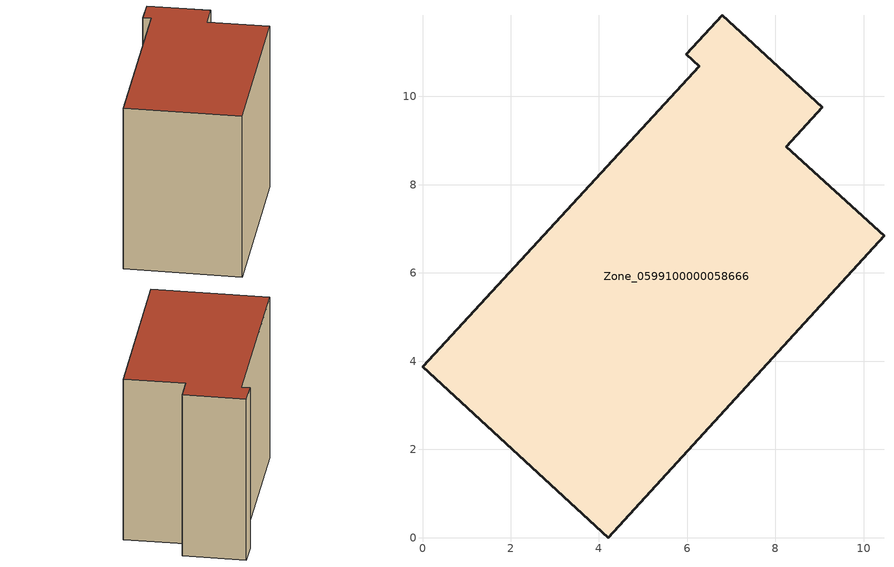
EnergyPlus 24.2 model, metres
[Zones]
Zone_0599100000058666
 floor ground (C_G): 5.98,10.96 6.79,11.84 9.06,9.75 8.25,8.86 10.46,6.84 4.21,0 0,3.87 6.27,10.69 z0
 wall outside (C_F): 10.46,6.84 8.25,8.86 9.06,9.75 6.79,11.84 5.98,10.96 6.27,10.69 0,3.87 4.21,0 10.46,6.84 z0:8.64
 roof outside (C_R): 6.79,11.84 5.98,10.96 6.27,10.69 0,3.87 4.21,0 10.46,6.84 8.25,8.86 9.06,9.75 z8.64
[BUILDING]
Pand.0599100000058666: North Axis=0; Terrain=City; Loads Convergence Tolerance Value=0.04; Temperature Convergence Tolerance Value=0.4; Solar Distribution=FullExterior; Maximum Number of Warmup Days=25; Minimum Number of Warmup Days=1
[Site:Location]
Rotterdam.The.Hague.AP_ZH_NLD Design_Conditions: Latitude=51.96; Longitude=4.45; Time Zone=1; Elevation=-4.5
[SITE:GROUNDTEMPERATURE:BUILDINGSURFACE]
18, 18, 18, 18, 18, 18, 18, 18, 18, 18, 18, 18
[MATERIAL] Thermal Absorptance=0.9; Solar Absorptance=0.7; Visible Absorptance=0.7
Name | Roughness | Thickness | Conductivity | Density | Specific Heat
G.TI.1975-1991 | MediumSmooth | 0.15 | 0.288461 | 540 | 1210
F.TI.1975-1991 | Rough | 0.3 | 0.230769 | 1920 | 840
R.TI.1975-1991 | MediumRough | 0.2 | 0.153846 | 1500 | 1000
[CONSTRUCTION]
C_G: G.TI.1975-1991
C_F: F.TI.1975-1991
C_R: R.TI.1975-1991
[ZONE]
Zone_0599100000058666: Type=1; Multiplier=1; Ceiling Height=Autocalculate; Volume=Autocalculate; Floor Area=autocalculate; Part of Total Floor Area=Yes
[ZONEINFILTRATION:DESIGNFLOWRATE]
Infil_Zone_0599100000058666: Zone or ZoneList or Space or SpaceList=Zone_0599100000058666; Schedule=AlwaysOn; Design Flow Rate Calculation Method=Flow/Area; Flow Rate per Floor Area=0.003; Constant Term Coefficient=1; Temperature Term Coefficient=0; Velocity Term Coefficient=0; Velocity Squared Term Coefficient=0
[HVACTEMPLATE:ZONE:IDEALLOADSAIRSYSTEM]
Zone_0599100000058666: Maximum Heating Supply Air Temperature=50; Minimum Cooling Supply Air Temperature=13; Maximum Heating Supply Air Humidity Ratio=0.0156; Minimum Cooling Supply Air Humidity Ratio=0.0077; Heating Limit=NoLimit; Cooling Limit=NoLimit; Dehumidification Control Type=ConstantSensibleHeatRatio; Cooling Sensible Heat Ratio=0.7; Dehumidification Setpoint=60; Humidification Control Type=None; Humidification Setpoint=30; Outdoor Air Method=None; Outdoor Air Flow Rate per Person=0.00944; Outdoor Air Flow Rate per Zone Floor Area=0; Outdoor Air Flow Rate per Zone=0; Demand Controlled Ventilation Type=None; Outdoor Air Economizer Type=NoEconomizer; Heat Recovery Type=None; Sensible Heat Recovery Effectiveness=0.7; Latent Heat Recovery Effectiveness=0.65
[ZONECONTROL:THERMOSTAT]
ThermostatControl_Zone_0599100000058666: Zone or ZoneList=Zone_0599100000058666; Control Type Schedule=DualSetpointControlType; Control 1=Thermostat_Zone_0599100000058666; Temperature Difference Between Cutout And Setpoint=0
[THERMOSTATSETPOINT:DUALSETPOINT]
Thermostat_Zone_0599100000058666: Heating Setpoint Temperature Schedule=HeatingSetpoint_Zone_0599100000058666; Cooling Setpoint Temperature Schedule=CoolingSetpoint_Zone_0599100000058666
[SCHEDULE:COMPACT]
HeatingSetpoint_Zone_0599100000058666: Through: 12/31, For: AllDays, Until: 24:00, 21
CoolingSetpoint_Zone_0599100000058666: Through: 12/31, For: AllDays, Until: 24:00, 24
DualSetpointControlType: Through: 12/31, For: AllDays, Until: 24:00, 4
AlwaysOn: Through: 12/31, For: AllDays, Until: 24:00, 1
